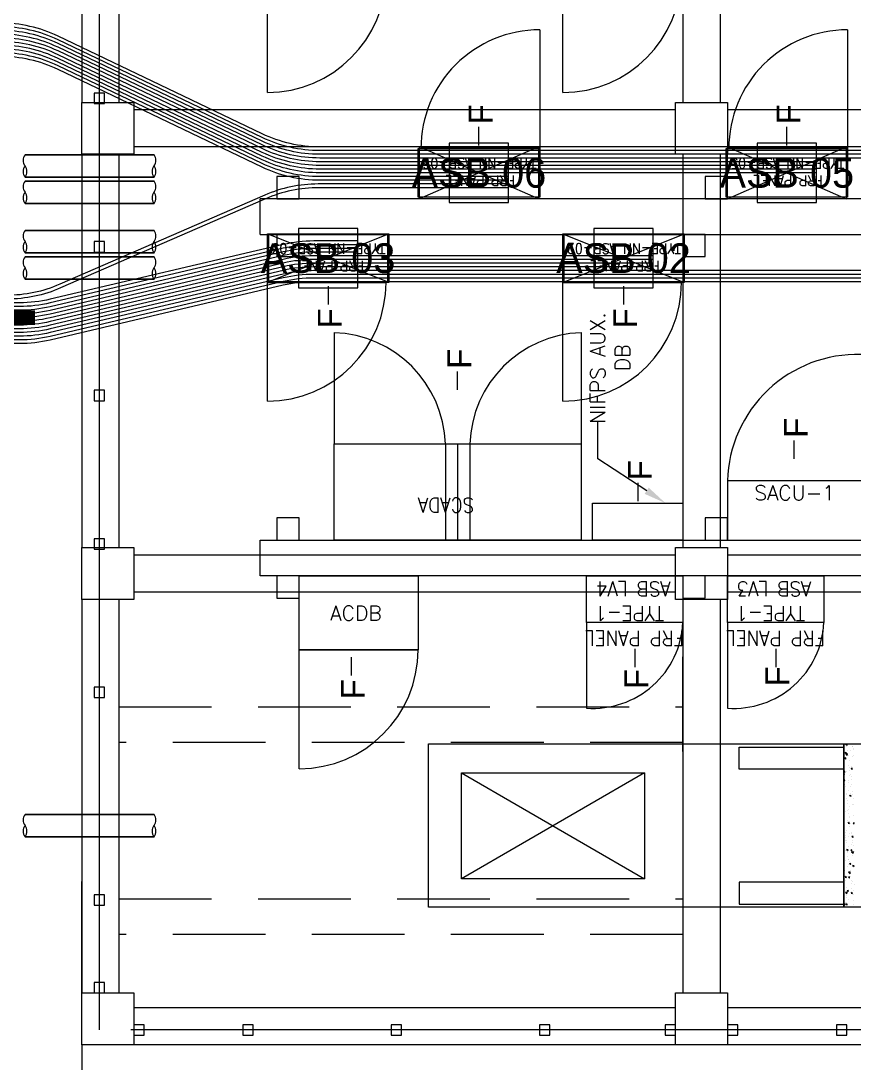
# Model space of a CAD drawing. Header units: metres. Extents: x 529325 to 529713, y 2673454 to 2673797.
# Drawn here: x 529507.53 to 529513.15, y 2673623.13 to 2673630.15 of the extents above; entities that cross this region are included whole.
import ezdxf
from ezdxf.enums import TextEntityAlignment as Align

# ---------------------------------------------------------------- set-up
doc = ezdxf.new("R2010")
doc.units = ezdxf.units.M
for name, pattern in [('DASHED', [0.75, 0.5, -0.25]), ('DASHED2', [0.375, 0.25, -0.125]), ('HIDDEN', [0.375, 0.25, -0.125]), ('PHANTOM', [63.5, 31.75, -6.35, 6.35, -6.35, 6.35, -6.35])]:
    doc.linetypes.add(name, pattern=pattern)
for name, color, linetype in [('1', 5, 'Continuous'), ('Excavation', 7, 'Continuous'), ('IDT', 7, 'Continuous'), ('LT Cable(AG) INV to LT Panel BL-25', 2, 'Continuous')]:
    doc.layers.add(name, color=color, linetype=linetype)
doc.styles.add('Arial', font='arial.ttf')
doc.styles.add('RomanS', font='romans.shx')
doc.styles.get("Standard").update_dxf_attribs({"font": 'Adani Regular.ttf'})
doc.linetypes.add('FOUNDATION LAYOUT$0$FENCELINE1', pattern='A,6.35,-2.54,[133,ltypeshp.shx,S=2.54,R=0,X=-2.54,Y=0],-2.54,25.4', length=36.83)

# ---------------------------------------------------------------- blocks, each defined once
blk = doc.blocks.new('ASB')
at = {"layer": '1', "color": 5}
blk.add_lwpolyline([(-0.2, -0.2), (0.2, -0.2), (0.2, 0.2), (-0.2, 0.2)], close=True, dxfattribs=at)
at = {"layer": '1', "color": 7}
blk.add_attdef('ID', text='', height=0.2, dxfattribs=at).set_placement((0, 0), align=Align.MIDDLE_CENTER)
blk = doc.blocks.new('IDT')
at = {"layer": 'IDT', "color": 8}
for p, q in [((25.902, 18.4101), (29.552, 18.4101)), ((29.552, 18.0601), (29.552, 18.4101)), ((29.552, 18.4101), (29.902, 18.4101)), ((29.902, 18.4101), (29.902, 18.0601)), ((29.902, 18.4101), (33.552, 18.4101)), ((33.552, 18.0601), (33.552, 18.4101)), ((33.552, 18.4101), (33.902, 18.4101)), ((33.902, 18.4101), (33.902, 18.0601)), ((28.7481, 18.3453), (28.7481, 18.2753)), ((28.8181, 18.3453), (28.7481, 18.3453)), ((28.8181, 18.2753), (28.8181, 18.3453)), ((29.4822, 18.3453), (29.4822, 18.2753)), ((29.5522, 18.3453), (29.4822, 18.3453)), ((29.5522, 18.2753), (29.5522, 18.3453)), ((29.902, 18.3453), (29.902, 18.2753)), ((29.972, 18.3453), (29.902, 18.3453)), ((29.972, 18.2753), (29.972, 18.3453)), ((30.7481, 18.3453), (30.7481, 18.2753)), ((30.8181, 18.3453), (30.7481, 18.3453)), ((30.8181, 18.2753), (30.8181, 18.3453)), ((31.7481, 18.3453), (31.7481, 18.2753)), ((31.8181, 18.3453), (31.7481, 18.3453)), ((31.8181, 18.2753), (31.8181, 18.3453)), ((32.7481, 18.3453), (32.7481, 18.2753)), ((32.8181, 18.3453), (32.7481, 18.3453)), ((32.8181, 18.2753), (32.8181, 18.3453)), ((33.482, 18.3453), (33.482, 18.2753)), ((33.552, 18.3453), (33.482, 18.3453)), ((33.552, 18.2753), (33.552, 18.3453)), ((28.7481, 18.2753), (28.8181, 18.2753)), ((29.4822, 18.2753), (29.5522, 18.2753)), ((29.902, 18.2753), (29.972, 18.2753)), ((30.7481, 18.2753), (30.8181, 18.2753)), ((31.7481, 18.2753), (31.8181, 18.2753)), ((32.7481, 18.2753), (32.8181, 18.2753)), ((33.482, 18.2753), (33.552, 18.2753)), ((25.902, 18.1601), (29.552, 18.1601)), ((29.902, 18.1601), (33.552, 18.1601)), ((29.902, 18.0601), (29.552, 18.0601)), ((29.602, 15.4101), (29.602, 18.0601)), ((29.852, 15.4101), (29.852, 18.0601)), ((33.902, 18.0601), (33.552, 18.0601)), ((33.652, 15.4101), (33.652, 18.0601)), ((33.7481, 18.0601), (33.7481, 17.9901)), ((33.8181, 18.0601), (33.7481, 18.0601)), ((33.8181, 17.9901), (33.8181, 18.0601)), ((33.902, 15.4101), (33.902, 18.0601)), ((33.7481, 17.9901), (33.8181, 17.9901)), ((27.267, 17.4829), (28.767, 17.4829)), ((28.767, 17.4829), (28.767, 16.3829)), ((33.7481, 17.4703), (33.7481, 17.4003)), ((33.8181, 17.4703), (33.7481, 17.4703)), ((33.8181, 17.4003), (33.8181, 17.4703)), ((33.7481, 17.4003), (33.8181, 17.4003)), ((30.1117, 16.5771), (30.1117, 17.2916)), ((30.1117, 17.2916), (31.3439, 17.2916)), ((31.3439, 16.5771), (30.1117, 17.2916)), ((30.1117, 16.5771), (31.3439, 17.2916)), ((31.3439, 17.2916), (31.3439, 16.5771)), ((31.3439, 16.5771), (30.1117, 16.5771)), ((29.852, 16.4349), (29.852, 15.7954)), ((28.767, 16.3829), (27.267, 16.3829)), ((33.652, 16.1329), (33.652, 16.1329)), ((33.7481, 16.0703), (33.7481, 16.0003)), ((33.8181, 16.0703), (33.7481, 16.0703)), ((33.8181, 16.0003), (33.8181, 16.0703)), ((33.7481, 16.0003), (33.8181, 16.0003)), ((29.552, 15.0601), (29.552, 15.4101)), ((29.552, 15.4101), (29.902, 15.4101)), ((29.702, 15.3997), (29.702, 15.2497)), ((29.852, 15.3997), (29.702, 15.3997)), ((29.852, 15.2497), (29.852, 15.3997)), ((29.902, 15.4101), (29.902, 15.0601)), ((32.4369, 15.3997), (32.4369, 15.2497)), ((32.5869, 15.3997), (32.4369, 15.3997)), ((32.5869, 15.2497), (32.5869, 15.3997)), ((33.552, 15.0601), (33.552, 15.4101)), ((33.552, 15.4101), (33.902, 15.4101)), ((33.902, 15.4101), (33.902, 15.0601)), ((25.902, 15.3601), (29.552, 15.3601)), ((29.902, 15.3601), (33.552, 15.3601)), ((26.802, 15.2497), (32.6992, 15.2497)), ((29.702, 15.2497), (29.852, 15.2497)), ((32.4369, 15.2497), (32.5869, 15.2497)), ((32.6992, 15.2497), (32.6992, 15.0097)), ((25.902, 15.1101), (29.552, 15.1101)), ((29.902, 15.1101), (33.552, 15.1101)), ((29.902, 15.0601), (29.552, 15.0601)), ((29.602, 12.4101), (29.602, 15.0601)), ((29.852, 12.4101), (29.852, 15.0601)), ((33.902, 15.0601), (33.552, 15.0601)), ((33.652, 12.4101), (33.652, 15.0601)), ((33.7481, 15.0703), (33.7481, 15.0003)), ((33.8181, 15.0703), (33.7481, 15.0703)), ((33.8181, 15.0003), (33.8181, 15.0703)), ((33.902, 12.4101), (33.902, 15.0601)), ((32.6992, 15.0097), (26.802, 15.0097)), ((29.552, 15.0097), (29.552, 14.8597)), ((29.702, 15.0097), (29.552, 15.0097)), ((29.702, 14.8597), (29.702, 15.0097)), ((31.2873, 14.3618), (31.2873, 15.0097)), ((31.3698, 14.3618), (31.3698, 15.0097)), ((31.4523, 14.3618), (31.4523, 15.0097)), ((32.4369, 15.0097), (32.4369, 14.8597)), ((32.5869, 15.0097), (32.4369, 15.0097)), ((32.5869, 14.8597), (32.5869, 15.0097)), ((33.7481, 15.0003), (33.8181, 15.0003)), ((29.552, 14.8597), (29.702, 14.8597)), ((32.4369, 14.8597), (32.5869, 14.8597)), ((33.7481, 14.0703), (33.7481, 14.0003)), ((33.8181, 14.0703), (33.7481, 14.0703)), ((33.8181, 14.0003), (33.8181, 14.0703)), ((33.7481, 14.0003), (33.8181, 14.0003)), ((29.843, 13.2732), (30.661, 13.2732)), ((29.843, 12.9462), (29.843, 13.2732)), ((30.661, 13.2732), (30.661, 12.9462)), ((31.8339, 13.2732), (32.6519, 13.2732)), ((31.8339, 12.9462), (31.8339, 13.2732)), ((32.6519, 13.2732), (32.6519, 12.9462)), ((29.852, 12.9497), (29.852, 13.2697)), ((29.852, 13.2697), (30.652, 13.2697)), ((30.652, 13.2697), (29.852, 12.9497)), ((30.652, 12.9497), (29.852, 13.2697)), ((30.652, 13.2697), (30.652, 12.9497)), ((31.8429, 12.9497), (31.8429, 13.2697)), ((31.8429, 13.2697), (32.6429, 13.2697)), ((31.8429, 12.9497), (32.6429, 13.2697)), ((31.8429, 13.2697), (32.6429, 12.9497)), ((32.6429, 13.2697), (32.6429, 12.9497)), ((29.702, 13.0997), (29.702, 12.9497)), ((29.852, 13.0997), (29.702, 13.0997)), ((29.852, 12.9497), (29.852, 13.0997)), ((32.4369, 13.0997), (32.4369, 12.9497)), ((32.5869, 13.0997), (32.4369, 13.0997)), ((32.5869, 12.9497), (32.5869, 13.0997)), ((33.7481, 13.0685), (33.7481, 12.9985)), ((33.8181, 13.0685), (33.7481, 13.0685)), ((33.8181, 12.9985), (33.8181, 13.0685)), ((33.7481, 12.9985), (33.8181, 12.9985)), ((32.6992, 12.9497), (26.802, 12.9497)), ((29.702, 12.9497), (29.852, 12.9497)), ((30.661, 12.9462), (29.843, 12.9462)), ((30.652, 12.9497), (29.852, 12.9497)), ((32.6519, 12.9462), (31.8339, 12.9462)), ((32.6429, 12.9497), (31.8429, 12.9497)), ((32.4369, 12.9497), (32.5869, 12.9497)), ((32.6993, 12.9497), (32.6993, 12.7097)), ((26.802, 12.7097), (32.6992, 12.7097)), ((28.743, 12.6984), (29.561, 12.6984)), ((28.743, 12.3714), (28.743, 12.6984)), ((28.752, 12.3601), (28.752, 12.7097)), ((28.752, 12.7097), (29.552, 12.7097)), ((29.552, 12.7097), (28.752, 12.3601)), ((29.552, 12.3601), (28.752, 12.7097)), ((29.552, 12.7097), (29.552, 12.3601)), ((29.552, 12.7097), (29.552, 12.5597)), ((29.702, 12.7097), (29.552, 12.7097)), ((29.561, 12.6984), (29.561, 12.3714)), ((29.702, 12.5597), (29.702, 12.7097)), ((30.817, 12.6984), (31.635, 12.6984)), ((30.817, 12.3714), (30.817, 12.6984)), ((30.826, 12.3601), (30.826, 12.7097)), ((30.826, 12.7097), (31.626, 12.7097)), ((30.826, 12.3601), (31.626, 12.7097)), ((30.826, 12.7097), (31.626, 12.3601)), ((31.626, 12.7097), (31.626, 12.3601)), ((31.635, 12.6984), (31.635, 12.3714)), ((32.4369, 12.7097), (32.4369, 12.5597)), ((32.5869, 12.7097), (32.4369, 12.7097)), ((32.5869, 12.5597), (32.5869, 12.7097)), ((29.552, 12.5597), (29.702, 12.5597)), ((32.4369, 12.5597), (32.5869, 12.5597)), ((29.561, 12.3714), (28.743, 12.3714)), ((29.552, 12.0601), (29.552, 12.4101)), ((29.552, 12.4101), (29.902, 12.4101)), ((29.902, 12.4101), (29.902, 12.0601)), ((31.635, 12.3714), (30.817, 12.3714)), ((33.552, 12.0601), (33.552, 12.4101)), ((33.552, 12.4101), (33.902, 12.4101)), ((33.902, 12.4101), (33.902, 12.0601)), ((25.902, 12.3601), (29.552, 12.3601)), ((29.552, 12.3601), (28.752, 12.3601)), ((29.902, 12.3601), (33.552, 12.3601)), ((31.626, 12.3601), (30.826, 12.3601)), ((25.902, 12.1101), (29.552, 12.1101)), ((29.902, 12.1101), (33.552, 12.1101)), ((29.902, 12.0601), (29.552, 12.0601)), ((29.602, 9.4101), (29.602, 12.0601)), ((29.852, 9.4101), (29.852, 12.0601)), ((33.902, 12.0601), (33.552, 12.0601)), ((33.652, 9.4101), (33.652, 12.0601)), ((33.7481, 12.0685), (33.7481, 11.9985)), ((33.8181, 12.0685), (33.7481, 12.0685)), ((33.8181, 11.9985), (33.8181, 12.0685)), ((33.902, 9.4101), (33.902, 12.0601)), ((33.7481, 11.9985), (33.8181, 11.9985))]:
    blk.add_line(p, q, dxfattribs=at)
at = {"layer": 'IDT', "color": 8, "linetype": 'DASHED2', "ltscale": 5}
for p, q in [((32.802, 18.4101), (33.902, 18.4101)), ((33.902, 18.4101), (33.902, 17.3101))]:
    blk.add_line(p, q, dxfattribs=at)
at = {"layer": 'IDT', "color": 8, "linetype": 'PHANTOM', "ltscale": 0.25}
for p, q in [((25.6331, 18.3103), (33.7831, 18.3103)), ((33.7831, 18.3103), (33.7831, 9.1603))]:
    blk.add_line(p, q, dxfattribs=at)
at = {"layer": 'IDT', "color": 8, "linetype": 'HIDDEN', "ltscale": 2.5}
for p, q in [((29.852, 17.6665), (33.652, 17.6665)), ((33.652, 17.4265), (29.852, 17.4265)), ((29.852, 16.3729), (33.652, 16.3729)), ((33.652, 16.1329), (29.852, 16.1329))]:
    blk.add_line(p, q, dxfattribs=at)
at = {"layer": 'IDT', "color": 8, "linetype": 'Continuous'}
for p, q in [((28.7028, 17.435), (28.7028, 17.435)), ((28.7046, 17.467), (28.7046, 17.467)), ((28.7388, 17.4334), (28.7388, 17.4334)), ((28.7423, 17.4815), (28.7423, 17.4815)), ((28.7461, 17.469), (28.7454, 17.4614)), ((28.7454, 17.4616), (28.7533, 17.463)), ((28.7461, 17.469), (28.7534, 17.4629)), ((28.7465, 17.4497), (28.7465, 17.4497)), ((28.755, 17.4827), (28.755, 17.4827)), ((28.759, 17.4541), (28.759, 17.4541)), ((28.7641, 17.4682), (28.7599, 17.4619)), ((28.7599, 17.4619), (28.767, 17.4595)), ((28.7642, 17.4682), (28.767, 17.4608)), ((28.7017, 17.3992), (28.7017, 17.3992)), ((28.7046, 17.3708), (28.7046, 17.3708)), ((28.713, 17.3924), (28.7088, 17.3861)), ((28.7088, 17.3861), (28.7164, 17.3835)), ((28.7131, 17.3924), (28.7165, 17.3835)), ((28.7133, 17.3548), (28.7133, 17.3548)), ((28.7381, 17.3779), (28.7374, 17.3703)), ((28.7374, 17.3705), (28.7454, 17.3719)), ((28.7381, 17.3779), (28.7454, 17.3718)), ((28.7454, 17.3815), (28.7575, 17.3829)), ((28.7472, 17.3928), (28.7455, 17.3815)), ((28.7469, 17.3692), (28.7469, 17.3692)), ((28.7472, 17.3928), (28.7575, 17.3829)), ((28.7492, 17.3471), (28.7492, 17.3471)), ((28.7521, 17.4149), (28.7521, 17.4149)), ((28.7528, 17.4016), (28.7528, 17.4016)), ((28.7663, 17.3739), (28.7663, 17.3739)), ((28.6989, 17.3314), (28.6989, 17.3314)), ((28.7087, 17.3112), (28.7087, 17.3112)), ((28.7141, 17.3048), (28.7141, 17.3048)), ((28.7175, 17.323), (28.7175, 17.323)), ((28.7294, 17.2794), (28.7374, 17.2808)), ((28.7301, 17.2868), (28.7295, 17.2792)), ((28.7301, 17.2868), (28.7374, 17.2807)), ((28.7464, 17.2793), (28.7464, 17.2793)), ((28.754, 17.2857), (28.7497, 17.2794)), ((28.7497, 17.2794), (28.7574, 17.2768)), ((28.754, 17.2857), (28.7574, 17.2768)), ((28.7564, 17.3032), (28.7564, 17.3032)), ((28.7634, 17.3214), (28.7634, 17.3214)), ((28.7634, 17.3061), (28.7634, 17.3061)), ((28.7028, 17.2099), (28.6986, 17.2036)), ((28.7029, 17.2099), (28.7063, 17.201)), ((28.7214, 17.2371), (28.7214, 17.2371)), ((28.7231, 17.2396), (28.7231, 17.2396)), ((28.7238, 17.2749), (28.7238, 17.2749)), ((28.7244, 17.246), (28.7365, 17.2474)), ((28.7262, 17.2573), (28.7245, 17.246)), ((28.7262, 17.2572), (28.7365, 17.2473)), ((28.7435, 17.2115), (28.7435, 17.2115)), ((28.7606, 17.2383), (28.7606, 17.2383)), ((28.7653, 17.238), (28.7653, 17.238)), ((28.6986, 17.2036), (28.7063, 17.201)), ((28.7222, 17.1957), (28.7215, 17.1881)), ((28.7215, 17.1883), (28.7294, 17.1898)), ((28.7222, 17.1957), (28.7295, 17.1896)), ((28.7312, 17.1754), (28.7312, 17.1754)), ((28.7341, 17.1631), (28.7341, 17.1631)), ((28.7344, 17.1947), (28.7344, 17.1947)), ((28.7386, 17.1629), (28.7386, 17.1629)), ((28.7407, 17.1438), (28.7407, 17.1438)), ((28.7577, 17.1705), (28.7577, 17.1705)), ((28.6984, 17.111), (28.6984, 17.111)), ((28.7052, 17.1217), (28.7034, 17.1104)), ((28.7034, 17.1104), (28.7155, 17.1118)), ((28.7051, 17.1217), (28.7155, 17.1118)), ((28.7054, 17.068), (28.7054, 17.068)), ((28.7062, 17.1326), (28.7062, 17.1326)), ((28.7142, 17.1046), (28.7135, 17.097)), ((28.7135, 17.0972), (28.7215, 17.0987)), ((28.7142, 17.1046), (28.7215, 17.0985)), ((28.7378, 17.076), (28.7378, 17.076)), ((28.7438, 17.1032), (28.7395, 17.0969)), ((28.7395, 17.0969), (28.7472, 17.0943)), ((28.7407, 17.1095), (28.7407, 17.1095)), ((28.7439, 17.1032), (28.7473, 17.0943)), ((28.7449, 17.1148), (28.7449, 17.1148)), ((28.7468, 17.089), (28.7468, 17.089)), ((28.7548, 17.1027), (28.7548, 17.1027)), ((28.7062, 17.0135), (28.7055, 17.006)), ((28.7055, 17.0061), (28.7135, 17.0076)), ((28.7062, 17.0135), (28.7135, 17.0074)), ((28.7074, 17.0458), (28.7074, 17.0458)), ((28.7096, 17.0362), (28.7096, 17.0362)), ((28.7189, 17.0586), (28.7189, 17.0586)), ((28.7349, 17.0082), (28.7349, 17.0082)), ((28.7497, 17.0443), (28.7497, 17.0443)), ((28.752, 17.0349), (28.752, 17.0349)), ((28.7555, 17.0346), (28.7555, 17.0346)), ((28.7595, 17.0149), (28.7595, 17.0149)), ((28.7597, 17.0028), (28.7597, 17.0028)), ((28.7155, 16.9817), (28.7155, 16.9817)), ((28.7159, 16.9881), (28.7159, 16.9881)), ((28.7316, 16.9845), (28.7316, 16.9845)), ((28.7321, 16.9404), (28.7321, 16.9404)), ((28.7491, 16.9671), (28.7491, 16.9671)), ((28.7578, 16.9801), (28.7578, 16.9801)), ((28.766, 16.9547), (28.766, 16.9547)), ((28.6976, 16.915), (28.7055, 16.9165)), ((28.6982, 16.9225), (28.7055, 16.9163)), ((28.6999, 16.8619), (28.6999, 16.8619)), ((28.725, 16.9157), (28.725, 16.9157)), ((28.7265, 16.9079), (28.7265, 16.9079)), ((28.7292, 16.8726), (28.7292, 16.8726)), ((28.7336, 16.9207), (28.7294, 16.9144)), ((28.7294, 16.9144), (28.737, 16.9118)), ((28.7306, 16.8761), (28.7306, 16.8761)), ((28.7337, 16.9207), (28.7371, 16.9118)), ((28.7443, 16.9104), (28.7443, 16.9104)), ((28.7463, 16.8993), (28.7463, 16.8993)), ((28.6998, 16.7879), (28.6998, 16.7879)), ((28.7126, 16.7879), (28.7126, 16.7879)), ((28.7263, 16.8048), (28.7263, 16.8048)), ((28.734, 16.8505), (28.734, 16.8505)), ((28.737, 16.828), (28.737, 16.828)), ((28.7421, 16.7863), (28.7421, 16.7863)), ((28.7434, 16.8316), (28.7434, 16.8316)), ((28.7571, 16.8364), (28.7571, 16.8364)), ((28.7016, 16.7494), (28.7016, 16.7494)), ((28.7094, 16.7219), (28.7094, 16.7219)), ((28.7235, 16.7382), (28.7192, 16.7318)), ((28.7192, 16.7318), (28.7269, 16.7293)), ((28.7235, 16.7381), (28.7269, 16.7292)), ((28.7235, 16.737), (28.7235, 16.737)), ((28.7405, 16.7638), (28.7405, 16.7638)), ((28.7475, 16.7478), (28.7475, 16.7478)), ((28.7516, 16.7204), (28.7516, 16.7204)), ((28.7517, 16.716), (28.7517, 16.716)), ((28.708, 16.7013), (28.708, 16.7013)), ((28.7183, 16.6567), (28.7183, 16.6567)), ((28.7206, 16.6692), (28.7206, 16.6692)), ((28.7253, 16.7138), (28.7253, 16.7138)), ((28.7377, 16.696), (28.7377, 16.696)), ((28.758, 16.6679), (28.758, 16.6679)), ((28.7606, 16.6552), (28.7606, 16.6552)), ((28.7177, 16.6014), (28.7177, 16.6014)), ((28.7185, 16.6211), (28.7185, 16.6211)), ((28.7227, 16.5893), (28.7227, 16.5893)), ((28.7264, 16.5926), (28.7264, 16.5926)), ((28.7348, 16.6282), (28.7348, 16.6282)), ((28.738, 16.6397), (28.738, 16.6397)), ((28.7644, 16.6315), (28.7602, 16.6251)), ((28.7602, 16.6251), (28.767, 16.6228)), ((28.7619, 16.5757), (28.7612, 16.5681)), ((28.7619, 16.5757), (28.767, 16.5714)), ((28.764, 16.5851), (28.767, 16.5855)), ((28.7658, 16.5964), (28.7641, 16.5851)), ((28.7645, 16.6314), (28.767, 16.6248)), ((28.7658, 16.5964), (28.767, 16.5952)), ((28.7133, 16.5556), (28.709, 16.5493)), ((28.709, 16.5493), (28.7167, 16.5468)), ((28.7133, 16.5556), (28.7168, 16.5467)), ((28.7149, 16.5336), (28.7149, 16.5336)), ((28.729, 16.5412), (28.729, 16.5412)), ((28.7319, 16.5604), (28.7319, 16.5604)), ((28.7359, 16.5266), (28.7359, 16.5266)), ((28.7508, 16.5657), (28.7508, 16.5657)), ((28.7612, 16.5683), (28.767, 16.5693)), ((28.7026, 16.4629), (28.7026, 16.4629)), ((28.712, 16.4658), (28.712, 16.4658)), ((28.7291, 16.4926), (28.7291, 16.4926)), ((28.7396, 16.461), (28.7396, 16.461)), ((28.743, 16.4496), (28.7551, 16.451)), ((28.7448, 16.4609), (28.7431, 16.4496)), ((28.7448, 16.4608), (28.7551, 16.4509)), ((28.7449, 16.4614), (28.7449, 16.4614)), ((28.7543, 16.4489), (28.75, 16.4426)), ((28.75, 16.4426), (28.7577, 16.44)), ((28.7532, 16.4772), (28.7612, 16.4786)), ((28.7539, 16.4846), (28.7533, 16.477)), ((28.7539, 16.4846), (28.7612, 16.4785)), ((28.7543, 16.4489), (28.7577, 16.44)), ((28.7635, 16.4916), (28.7635, 16.4916)), ((28.7, 16.4145), (28.7, 16.4145)), ((28.7004, 16.4228), (28.7004, 16.4228)), ((28.7091, 16.398), (28.7091, 16.398)), ((28.7107, 16.3988), (28.7107, 16.3988)), ((28.7262, 16.4248), (28.7262, 16.4248)), ((28.7438, 16.4292), (28.7438, 16.4292)), ((28.746, 16.3935), (28.7453, 16.3859)), ((28.7453, 16.3861), (28.7532, 16.3876)), ((28.746, 16.3935), (28.7533, 16.3874)), ((28.7501, 16.3811), (28.7501, 16.3811)), ((28.753, 16.3973), (28.753, 16.3973))]:
    blk.add_line(p, q, dxfattribs=at)
at = {"layer": 'IDT', "color": 7}
for p, q in [((29.4722, 17.4629), (28.767, 17.4629)), ((28.767, 17.4629), (28.767, 17.3133)), ((29.4722, 17.3133), (29.4722, 17.4629)), ((28.767, 17.3133), (29.4722, 17.3133)), ((28.767, 16.4038), (28.767, 16.5533)), ((28.767, 16.5533), (29.4722, 16.5533)), ((29.4722, 16.5533), (29.4722, 16.4038)), ((29.4722, 16.4038), (28.767, 16.4038)), ((32.0863, 15.8484), (32.0863, 15.9209)), ((29.227, 15.7932), (29.227, 15.8658)), ((30.177, 15.7932), (30.177, 15.8657)), ((32.0863, 15.7973), (32.0863, 15.8484)), ((29.227, 15.7421), (29.227, 15.7932)), ((30.177, 15.7421), (30.177, 15.7932)), ((31.6365, 15.7486), (32.4369, 15.7497)), ((31.6365, 15.2497), (31.6365, 15.7486)), ((32.4369, 15.7497), (32.4369, 15.2497)), ((28.902, 15.5637), (29.552, 15.5637)), ((28.902, 15.2497), (28.902, 15.5637)), ((29.552, 15.5637), (29.552, 15.2497)), ((29.852, 15.5637), (30.502, 15.5637)), ((29.852, 15.2497), (29.852, 15.5637)), ((30.502, 15.5637), (30.502, 15.2497)), ((29.552, 15.2497), (28.902, 15.2497)), ((30.502, 15.2497), (29.852, 15.2497)), ((32.4369, 15.2497), (31.6365, 15.2497)), ((29.552, 15.0097), (28.652, 15.0097)), ((29.552, 14.6097), (29.552, 15.0097)), ((29.852, 15.0097), (30.462, 15.0097)), ((29.852, 14.7597), (29.852, 15.0097)), ((30.462, 15.0097), (30.462, 14.7597)), ((30.5375, 15.0097), (32.202, 15.0097)), ((30.5375, 14.3618), (30.5375, 15.0097)), ((32.202, 15.0097), (32.202, 14.3618)), ((30.462, 14.7597), (29.852, 14.7597)), ((30.1529, 14.748), (30.1529, 14.6969)), ((30.1529, 14.6969), (30.1529, 14.6243)), ((28.652, 14.6097), (29.552, 14.6097)), ((29.102, 14.4621), (29.102, 14.4109)), ((29.102, 14.4109), (29.102, 14.3384)), ((32.202, 14.3618), (30.5375, 14.3618)), ((31.3698, 13.9969), (31.3698, 13.9457)), ((31.3698, 13.9457), (31.3698, 13.8732)), ((30.252, 13.3493), (30.252, 13.4218)), ((32.2429, 13.3493), (32.2429, 13.4218)), ((30.252, 13.2982), (30.252, 13.3493)), ((32.2429, 13.2982), (32.2429, 13.3493)), ((29.843, 13.2732), (30.661, 13.2732)), ((29.843, 12.9462), (29.843, 13.2732)), ((30.661, 13.2732), (30.661, 12.9462)), ((31.8339, 13.2732), (32.6519, 13.2732)), ((31.8339, 12.9462), (31.8339, 13.2732)), ((32.6519, 13.2732), (32.6519, 12.9462)), ((30.661, 12.9462), (29.843, 12.9462)), ((32.6519, 12.9462), (31.8339, 12.9462)), ((28.743, 12.6984), (29.561, 12.6984)), ((28.743, 12.3714), (28.743, 12.6984)), ((29.561, 12.6984), (29.561, 12.3714)), ((30.817, 12.6984), (31.635, 12.6984)), ((30.817, 12.3714), (30.817, 12.6984)), ((31.635, 12.6984), (31.635, 12.3714)), ((29.561, 12.3714), (28.743, 12.3714)), ((31.635, 12.3714), (30.817, 12.3714)), ((29.152, 12.3497), (29.152, 12.2985)), ((29.152, 12.2985), (29.152, 12.226)), ((31.226, 12.3497), (31.226, 12.2985)), ((31.226, 12.2985), (31.226, 12.226))]:
    blk.add_line(p, q, dxfattribs=at)
at = {"layer": 'IDT', "color": 124}
for p, q in [((34.2845, 17.0079), (33.4155, 17.0079)), ((33.4155, 17.0079), (34.2845, 17.0079)), ((33.4155, 16.8579), (34.2845, 16.8579)), ((34.2845, 16.8579), (33.4155, 16.8579)), ((34.2845, 13.2505), (33.4155, 13.2505)), ((33.4155, 13.2505), (34.2845, 13.2505)), ((33.4155, 13.1005), (34.2845, 13.1005)), ((34.2845, 13.1005), (33.4155, 13.1005)), ((34.2845, 13.0734), (33.4155, 13.0734)), ((33.4155, 13.0734), (34.2845, 13.0734)), ((33.4155, 12.9234), (34.2845, 12.9234)), ((34.2845, 12.9234), (33.4155, 12.9234)), ((34.2845, 12.7409), (33.4155, 12.7409)), ((33.4155, 12.7409), (34.2845, 12.7409)), ((33.4155, 12.5909), (34.2845, 12.5909)), ((34.2845, 12.5909), (33.4155, 12.5909)), ((34.2845, 12.5638), (33.4155, 12.5638)), ((33.4155, 12.5638), (34.2845, 12.5638)), ((33.4155, 12.4138), (34.2845, 12.4138)), ((34.2845, 12.4138), (33.4155, 12.4138))]:
    blk.add_line(p, q, dxfattribs=at)
at = {"layer": 'IDT', "color": 8, "linetype": 'DASHED', "ltscale": 5}
for p, q in [((32.4365, 16.5497), (32.4365, 15.7497)), ((29.552, 15.5637), (29.552, 16.1417)), ((30.502, 15.5637), (30.502, 16.1417)), ((32.3927, 15.7497), (31.6365, 15.7497)), ((32.4365, 15.7497), (32.3927, 15.7497)), ((28.652, 14.6097), (29.552, 14.6097)), ((30.5375, 13.6118), (30.5375, 14.3618)), ((32.202, 13.6118), (32.202, 14.3618)), ((30.661, 14.0732), (30.661, 13.2732)), ((32.6519, 14.0732), (32.6519, 13.2732)), ((30.5375, 13.6118), (30.5375, 13.6118)), ((32.202, 13.6118), (32.202, 13.6118)), ((30.6172, 13.2732), (29.861, 13.2732)), ((30.661, 13.2732), (30.6172, 13.2732)), ((32.6081, 13.2732), (31.8519, 13.2732)), ((32.6519, 13.2732), (32.6081, 13.2732)), ((28.743, 11.5714), (28.743, 12.3714)), ((28.743, 12.3714), (28.7869, 12.3714)), ((28.7869, 12.3714), (29.543, 12.3714)), ((30.817, 11.5714), (30.817, 12.3714)), ((30.817, 12.3714), (30.8609, 12.3714)), ((30.8609, 12.3714), (31.617, 12.3714)), ((30.661, 11.9932), (30.661, 11.1932)), ((32.6519, 11.9932), (32.6519, 11.1932))]:
    blk.add_line(p, q, dxfattribs=at)
at = {"layer": 'IDT', "color": 8, "linetype": 'ByBlock', "lineweight": -2, "ltscale": 0.1}
for p, q in [((30.096, 14.6774), (30.426, 14.4611)), ((30.426, 14.4611), (30.426, 14.2072))]:
    blk.add_line(p, q, dxfattribs=at)
at = {"layer": 'IDT', "color": 7, "linetype": 'FOUNDATION LAYOUT$0$FENCELINE1', "ltscale": 0.01}
blk.add_lwpolyline([(33.902, 18.4101), (33.9018, 22.4854), (21.4107, 22.4854)], dxfattribs=at)
at = {"layer": 'IDT', "color": 8}
blk.add_lwpolyline([(31.567, 17.4829), (31.567, 16.3829), (28.767, 16.3829), (28.767, 17.4829)], close=True, dxfattribs=at)
at = {"layer": 'IDT', "color": 124}
for centre, start, end in [((33.4653, 16.9704), 143.02764, 216.97236), ((33.3657, 16.9704), 323.02764, 36.97236), ((34.3344, 16.9704), 143.02764, 216.97236), ((34.2347, 16.9704), 323.02764, 36.97236), ((33.4653, 16.8954), 143.02764, 216.97236), ((34.2347, 16.8954), 323.02764, 36.97236), ((33.4653, 13.213), 143.02764, 216.97236), ((33.3657, 13.213), 323.02764, 36.97236), ((34.3344, 13.213), 143.02764, 216.97236), ((34.2347, 13.213), 323.02764, 36.97236), ((33.4653, 13.138), 143.02764, 216.97236), ((34.2347, 13.138), 323.02764, 36.97236), ((33.4653, 13.0359), 143.02764, 216.97236), ((33.3657, 13.0359), 323.02764, 36.97236), ((34.3344, 13.0359), 143.02764, 216.97236), ((34.2347, 13.0359), 323.02764, 36.97236), ((33.4653, 12.9609), 143.02764, 216.97236), ((34.2347, 12.9609), 323.02764, 36.97236), ((33.4653, 12.7034), 143.02764, 216.97236), ((33.3657, 12.7034), 323.02764, 36.97236), ((34.3344, 12.7034), 143.02764, 216.97236), ((34.2347, 12.7034), 323.02764, 36.97236), ((33.4653, 12.6284), 143.02764, 216.97236), ((34.2347, 12.6284), 323.02764, 36.97236), ((33.4653, 12.5263), 143.02764, 216.97236), ((33.3657, 12.5263), 323.02764, 36.97236), ((34.3344, 12.5263), 143.02764, 216.97236), ((34.2347, 12.5263), 323.02764, 36.97236), ((33.4653, 12.4513), 143.02764, 216.97236), ((34.2347, 12.4513), 323.02764, 36.97236)]:
    blk.add_arc(centre, 0.0624, start, end, dxfattribs=at)
at = {"layer": 'IDT', "color": 8, "linetype": 'DASHED', "ltscale": 5}
for centre, radius, start, end in [((32.4365, 15.7497), 0.8, 90, 180), ((29.5075, 15.5373), 0.606, 85.7856, 177.50336), ((30.4575, 15.5373), 0.606, 85.7856, 177.50336), ((28.6771, 14.6339), 0.8753, 268.36148, 358.41918), ((30.512, 14.3876), 0.7761, 271.87815, 358.10123), ((29.6994, 14.7411), 1.4413, 344.74337, 344.78968), ((32.2275, 14.3876), 0.7761, 181.89877, 268.12185), ((30.661, 13.2732), 0.8, 90, 180), ((32.6519, 13.2732), 0.8, 90, 180), ((28.743, 12.3714), 0.8, 270, 0), ((30.817, 12.3714), 0.8, 270, 0), ((30.661, 11.1932), 0.8, 90, 180), ((32.6519, 11.1932), 0.8, 90, 180)]:
    blk.add_arc(centre, radius, start, end, dxfattribs=at)
at = {"layer": 'IDT', "color": 8, "ltscale": 0.1}
blk.add_solid([(30.0823, 14.6565), (29.9705, 14.7597), (30.1097, 14.6983)], dxfattribs=at)
at = {"layer": 'IDT', "color": 7, "style": 'Arial'}
for p in [(31.9951, 16.0827), (29.1358, 15.9961), (30.0858, 16.0139), (30.0617, 14.6072), (29.0108, 14.3212), (31.2786, 13.856), (30.1608, 13.5836), (32.1517, 13.5836), (29.0608, 12.2089), (31.1348, 12.2089)]:
    blk.add_text('F', height=0.16, rotation=270, dxfattribs=at).set_placement(p)
at = {"layer": 'IDT', "color": 7, "style": 'RomanS', "width": 0.9}
for s, height, p in [('FRP PANEL', 0.1, (28.8934, 15.6209)), ('FRP PANEL', 0.1, (29.8434, 15.6209)), ('TYPE-1', 0.1, (29.0282, 15.4542)), ('TYPE-1', 0.1, (29.9782, 15.4542)), ('ASB LV3', 0.1, (28.9864, 15.2876)), ('ASB LV4', 0.1, (29.9342, 15.2876)), ('SCADA', 0.1, (31.2586, 14.724)), ('FRP PANEL', 0.07, (30.0088, 13.1269)), ('FRP PANEL', 0.07, (31.9997, 13.1269)), ('TYPE-NN ASB-02', 0.07, (29.8647, 13.0102)), ('TYPE-NN ASB-03', 0.07, (31.8556, 13.0102)), ('FRP PANEL', 0.07, (28.9088, 12.5521)), ('FRP PANEL', 0.07, (30.9828, 12.5521)), ('TYPE-NN ASB-05', 0.07, (28.7647, 12.4354)), ('TYPE-NN ASB-06', 0.07, (30.8387, 12.4354))]:
    blk.add_text(s, height=height, dxfattribs=at).set_placement(p)
at = {"layer": 'IDT', "color": 7, "ltscale": 0.1, "style": 'RomanS'}
for s, p in [('ACDB', (32.2286, 15.5521)), ('SACU-1', (29.3715, 14.7409))]:
    blk.add_text(s, height=0.1, rotation=180, dxfattribs=at).set_placement(p)
at = {"layer": 'IDT', "color": 8, "style": 'RomanS'}
for s, p in [('NIFPS AUX.', (30.376, 14.2243)), (' DB', (30.2093, 13.9386))]:
    blk.add_text(s, height=0.1, rotation=270, dxfattribs=at).set_placement(p)

msp = doc.modelspace()

# ---------------------------------------------------------------- linework, layer by layer
at = {"layer": 'Excavation', "color": 3, "const_width": 0.1}
msp.add_lwpolyline([(529507.6307, 2673628.1523), (529502.8513, 2673628.1523), (529502.8513, 2673610.3466)], dxfattribs=at)
at = {"layer": 'LT Cable(AG) INV to LT Panel BL-25'}
for points in [[(529514.8363, 2673629.2779), (529509.5492, 2673629.2779, -0.112041), (529509.1607, 2673629.3661), (529507.7853, 2673630.0242, 0.112041), (529507.3968, 2673630.1124), (529500.8638, 2673630.1124, 0.414214), (529499.9638, 2673629.2124), (529499.9638, 2673610.3785, -0.001059), (529499.9638, 2673610.3746), (529499.9611, 2673609.7418, 0.001059), (529499.9611, 2673609.738), (529499.9611, 2673579.8747, -0.414214), (529499.0611, 2673578.9747), (529392.1176, 2673578.9747, -0.414214), (529391.2176, 2673579.8747), (529391.2176, 2673580.1898)], [(529514.8363, 2673629.3029), (529509.5492, 2673629.3029, -0.112041), (529509.1607, 2673629.3911), (529507.7853, 2673630.0492, 0.112041), (529507.3968, 2673630.1374), (529500.8388, 2673630.1374, 0.414214), (529499.9388, 2673629.2374), (529499.9388, 2673610.3785, -0.001059), (529499.9388, 2673610.3747), (529499.9361, 2673609.7418, 0.001059), (529499.9361, 2673609.738), (529499.9361, 2673579.8997, -0.414214), (529499.0361, 2673578.9997), (529456.9016, 2673578.9997, -0.414214), (529456.0016, 2673579.8997), (529456.0016, 2673580.1898)], [(529514.8363, 2673629.2279), (529509.5492, 2673629.2279, -0.112041), (529509.1607, 2673629.3161), (529507.7853, 2673629.9742, 0.112041), (529507.3968, 2673630.0624), (529500.9138, 2673630.0624, 0.414214), (529500.0138, 2673629.1624), (529500.0138, 2673610.3783, -0.001059), (529500.0138, 2673610.3745), (529500.0111, 2673609.7417, 0.001059), (529500.0111, 2673609.7379), (529500.0111, 2673557.3247, -0.414214), (529499.1111, 2673556.4247), (529392.1176, 2673556.4247, -0.414214), (529391.2176, 2673557.3247), (529391.2176, 2673557.6898)], [(529514.8363, 2673629.2529), (529509.5492, 2673629.2529, -0.112041), (529509.1607, 2673629.3411), (529507.7853, 2673629.9992, 0.112041), (529507.3968, 2673630.0874), (529500.8888, 2673630.0874, 0.414214), (529499.9888, 2673629.1874), (529499.9888, 2673610.3784, -0.001059), (529499.9888, 2673610.3746), (529499.9861, 2673609.7417, 0.001059), (529499.9861, 2673609.7379), (529499.9861, 2673557.3497, -0.414214), (529499.0861, 2673556.4497), (529489.2936, 2673556.4497, -0.414214), (529488.3936, 2673557.3497), (529488.3936, 2673557.6898)], [(529512.8953, 2673629.2029), (529509.5492, 2673629.2029, -0.112041), (529509.1607, 2673629.2911), (529507.7853, 2673629.9492, 0.112041), (529507.3968, 2673630.0374), (529500.9388, 2673630.0374, 0.414214), (529500.0388, 2673629.1374), (529500.0388, 2673610.3783, -0.001059), (529500.0388, 2673610.3745), (529500.0361, 2673609.7416, 0.001059), (529500.0361, 2673609.7378), (529500.0361, 2673527.2997, -0.414214), (529499.1361, 2673526.3997), (529489.2936, 2673526.3997, -0.414214), (529488.3936, 2673527.2997), (529488.3936, 2673527.6898)], [(529512.8953, 2673629.1779), (529509.5492, 2673629.1779, -0.112041), (529509.1607, 2673629.2661), (529507.7853, 2673629.9242, 0.112041), (529507.3968, 2673630.0124), (529500.9638, 2673630.0124, 0.414214), (529500.0638, 2673629.1124), (529500.0638, 2673610.3782, -0.001059), (529500.0638, 2673610.3744), (529500.0611, 2673609.7416, 0.001059), (529500.0611, 2673609.7378), (529500.0611, 2673527.2747, -0.414214), (529499.1611, 2673526.3747), (529392.1176, 2673526.3747, -0.414214), (529391.2176, 2673527.2747), (529391.2176, 2673527.6898)], [(529512.8953, 2673629.1279), (529509.5492, 2673629.1279, -0.112041), (529509.1607, 2673629.2161), (529507.7853, 2673629.8742, 0.112041), (529507.3968, 2673629.9624), (529501.0138, 2673629.9624, 0.414214), (529500.1138, 2673629.0624), (529500.1138, 2673610.3781, -0.001059), (529500.1138, 2673610.3743), (529500.1111, 2673609.7415, 0.001059), (529500.1111, 2673609.7377), (529500.1111, 2673497.2247, -0.414214), (529499.2111, 2673496.3247), (529392.1176, 2673496.3247, -0.414214), (529391.2176, 2673497.2247), (529391.2176, 2673497.6898)], [(529512.8953, 2673629.1529), (529509.5492, 2673629.1529, -0.112041), (529509.1607, 2673629.2411), (529507.7853, 2673629.8992, 0.112041), (529507.3968, 2673629.9874), (529500.9888, 2673629.9874, 0.414214), (529500.0888, 2673629.0874), (529500.0888, 2673610.3782, -0.001059), (529500.0888, 2673610.3744), (529500.0861, 2673609.7415, 0.001059), (529500.0861, 2673609.7377), (529500.0861, 2673497.2497, -0.414214), (529499.1861, 2673496.3497), (529489.2936, 2673496.3497, -0.414214), (529488.3936, 2673497.2497), (529488.3936, 2673497.6898)], [(529510.8213, 2673629.0779), (529509.5492, 2673629.0779, -0.112041), (529509.1607, 2673629.1661), (529507.7853, 2673629.8242, 0.112041), (529507.3968, 2673629.9124), (529501.0638, 2673629.9124, 0.414214), (529500.1638, 2673629.0124), (529500.1638, 2673610.378, -0.001059), (529500.1638, 2673610.3742), (529500.1611, 2673609.7414, 0.001059), (529500.1611, 2673609.7375), (529500.1611, 2673474.6747, -0.414214), (529499.2611, 2673473.7747), (529392.1176, 2673473.7747, -0.414214), (529391.2176, 2673474.6747), (529391.2176, 2673475.1898)], [(529510.8213, 2673629.1029), (529509.5492, 2673629.1029, -0.112041), (529509.1607, 2673629.1911), (529507.7853, 2673629.8492, 0.112041), (529507.3968, 2673629.9374), (529501.0388, 2673629.9374, 0.414214), (529500.1388, 2673629.0374), (529500.1388, 2673610.3781, -0.001059), (529500.1388, 2673610.3743), (529500.1361, 2673609.7414, 0.001059), (529500.1361, 2673609.7376), (529500.1361, 2673474.6997, -0.414214), (529499.2361, 2673473.7997), (529489.2936, 2673473.7997, -0.414214), (529488.3936, 2673474.6997), (529488.3936, 2673475.1898)], [(529510.8213, 2673629.0529), (529509.5375, 2673629.0529, 0.102981), (529509.1783, 2673628.9781), (529507.7973, 2673628.3771, -0.102981), (529507.4382, 2673628.3023), (529503.6013, 2673628.3023, 0.414214), (529502.7013, 2673627.4023), (529502.7013, 2673610.4055, 0.039251), (529502.7123, 2673610.2649), (529502.8002, 2673609.7095, -0.039251), (529502.8113, 2673609.5688), (529502.8113, 2673467.1872, 0.414214), (529503.7113, 2673466.2872), (529646.077, 2673466.2872, 0.414214), (529646.977, 2673467.1872), (529646.977, 2673467.6898)], [(529510.8213, 2673629.0279), (529509.5427, 2673629.0279, 0.102981), (529509.1835, 2673628.9531), (529507.8025, 2673628.3521, -0.102981), (529507.4434, 2673628.2773), (529503.6263, 2673628.2773, 0.414214), (529502.7263, 2673627.3773), (529502.7263, 2673610.4075, 0.039251), (529502.7373, 2673610.2669), (529502.8252, 2673609.7114, -0.039251), (529502.8363, 2673609.5708), (529502.8363, 2673467.2122, 0.414214), (529503.7363, 2673466.3122), (529548.901, 2673466.3122, 0.414214), (529549.801, 2673467.2122), (529549.801, 2673467.6898)]]:
    msp.add_lwpolyline(points, format="xyb", dxfattribs=at)
at = {"layer": 'LT Cable(AG) INV to LT Panel BL-25', "color": 5}
for points in [[(529509.8044, 2673628.6689), (529509.5086, 2673628.6689, 0.057736), (529509.3028, 2673628.6451), (529507.7322, 2673628.2762, -0.057736), (529507.5264, 2673628.2523), (529503.6513, 2673628.2523, 0.414214), (529502.7513, 2673627.3523), (529502.7513, 2673610.4095, 0.039251), (529502.7623, 2673610.2688), (529502.8502, 2673609.7134, -0.039251), (529502.8613, 2673609.5727), (529502.8613, 2673497.2372, 0.414214), (529503.7613, 2673496.3372), (529646.077, 2673496.3372, 0.414214), (529646.977, 2673497.2372), (529646.977, 2673497.6898)], [(529509.8044, 2673628.6439), (529509.5086, 2673628.6439, 0.057736), (529509.3028, 2673628.6201), (529507.7322, 2673628.2512, -0.057736), (529507.5264, 2673628.2273), (529503.6763, 2673628.2273, 0.414214), (529502.7763, 2673627.3273), (529502.7763, 2673610.4114, 0.039251), (529502.7873, 2673610.2708), (529502.8752, 2673609.7154, -0.039251), (529502.8863, 2673609.5747), (529502.8863, 2673497.2622, 0.414214), (529503.7863, 2673496.3622), (529548.901, 2673496.3622, 0.414214), (529549.801, 2673497.2622), (529549.801, 2673497.6898)], [(529509.8044, 2673628.6189), (529509.5086, 2673628.6189, 0.057736), (529509.3028, 2673628.5951), (529507.7322, 2673628.2262, -0.057736), (529507.5264, 2673628.2023), (529503.7013, 2673628.2023, 0.414214), (529502.8013, 2673627.3023), (529502.8013, 2673610.4134, 0.039251), (529502.8123, 2673610.2728), (529502.9002, 2673609.7173, -0.039251), (529502.9113, 2673609.5767), (529502.9113, 2673527.2872, 0.414214), (529503.8113, 2673526.3872), (529646.077, 2673526.3872, 0.414214), (529646.977, 2673527.2872), (529646.977, 2673527.6898)], [(529509.8044, 2673628.5939), (529509.5086, 2673628.5939, 0.057736), (529509.3028, 2673628.5701), (529507.7322, 2673628.2012, -0.057736), (529507.5264, 2673628.1773), (529503.7263, 2673628.1773, 0.414214), (529502.8263, 2673627.2773), (529502.8263, 2673610.4154, 0.039251), (529502.8373, 2673610.2747), (529502.9252, 2673609.7193, -0.039251), (529502.9363, 2673609.5786), (529502.9363, 2673527.3122, 0.414214), (529503.8363, 2673526.4122), (529548.901, 2673526.4122, 0.414214), (529549.801, 2673527.3122), (529549.801, 2673527.6898)], [(529511.7953, 2673628.5689), (529509.5086, 2673628.5689, 0.057736), (529509.3028, 2673628.5451), (529507.7322, 2673628.1762, -0.057736), (529507.5264, 2673628.1523), (529503.7513, 2673628.1523, 0.414214), (529502.8513, 2673627.2523), (529502.8513, 2673610.4173, 0.039251), (529502.8623, 2673610.2767), (529502.9502, 2673609.7212, -0.039251), (529502.9613, 2673609.5806), (529502.9613, 2673549.8372, 0.414214), (529503.8613, 2673548.9372), (529646.077, 2673548.9372, 0.414214), (529646.977, 2673549.8372), (529646.977, 2673550.1898)], [(529511.7953, 2673628.5439), (529509.5086, 2673628.5439, 0.057736), (529509.3028, 2673628.5201), (529507.7322, 2673628.1512, -0.057736), (529507.5264, 2673628.1273), (529503.7763, 2673628.1273, 0.414214), (529502.8763, 2673627.2273), (529502.8763, 2673610.4193, 0.039251), (529502.8873, 2673610.2787), (529502.9752, 2673609.7232, -0.039251), (529502.9863, 2673609.5826), (529502.9863, 2673549.8622, 0.414214), (529503.8863, 2673548.9622), (529548.901, 2673548.9622, 0.414214), (529549.801, 2673549.8622), (529549.801, 2673550.1898)], [(529511.7953, 2673628.5189), (529509.5086, 2673628.5189, 0.057736), (529509.3028, 2673628.4951), (529507.7322, 2673628.1262, -0.057736), (529507.5264, 2673628.1023), (529503.8013, 2673628.1023, 0.414214), (529502.9013, 2673627.2023), (529502.9013, 2673610.4213, 0.039251), (529502.9123, 2673610.2806), (529503.0002, 2673609.7252, -0.039251), (529503.0113, 2673609.5845), (529503.0113, 2673579.8872, 0.414214), (529503.9113, 2673578.9872), (529646.077, 2673578.9872, 0.414214), (529646.977, 2673579.8872), (529646.977, 2673580.1898)], [(529511.7953, 2673628.4939), (529509.5086, 2673628.4939, 0.057736), (529509.3028, 2673628.4701), (529507.7322, 2673628.1012, -0.057736), (529507.5264, 2673628.0773), (529503.8263, 2673628.0773, 0.414214), (529502.9263, 2673627.1773), (529502.9263, 2673610.4232, 0.039251), (529502.9373, 2673610.2826), (529503.0252, 2673609.7271, -0.039251), (529503.0363, 2673609.5865), (529503.0363, 2673579.9122, 0.414214), (529503.9363, 2673579.0122), (529581.293, 2673579.0122, 0.414214), (529582.193, 2673579.9122), (529582.193, 2673580.1898)], [(529513.9523, 2673628.4689), (529509.5086, 2673628.4689, 0.057736), (529509.3028, 2673628.4451), (529507.7322, 2673628.0762, -0.057736), (529507.5264, 2673628.0523), (529503.8513, 2673628.0523, 0.414214), (529502.9513, 2673627.1523), (529502.9513, 2673610.4252, 0.039251), (529502.9623, 2673610.2846), (529503.0502, 2673609.7291, -0.039251), (529503.0613, 2673609.5885), (529503.0613, 2673602.4372, 0.414214), (529503.9613, 2673601.5372), (529646.077, 2673601.5372, 0.414214), (529646.977, 2673602.4372), (529646.977, 2673602.6898)], [(529513.9523, 2673628.4439), (529509.5086, 2673628.4439, 0.057736), (529509.3028, 2673628.4201), (529507.7322, 2673628.0512, -0.057736), (529507.5264, 2673628.0273), (529503.8763, 2673628.0273, 0.414214), (529502.9763, 2673627.1273), (529502.9763, 2673610.4272, 0.039251), (529502.9873, 2673610.2865), (529503.0752, 2673609.7311, -0.039251), (529503.0863, 2673609.5904), (529503.0863, 2673602.4622, 0.414214), (529503.9863, 2673601.5622), (529516.509, 2673601.5622, 0.414214), (529517.409, 2673602.4622), (529517.409, 2673602.6898)], [(529513.9523, 2673628.4189), (529509.5086, 2673628.4189, 0.057736), (529509.3028, 2673628.3951), (529507.7322, 2673628.0262, -0.057736), (529507.5264, 2673628.0023), (529503.9013, 2673628.0023, 0.414214), (529503.0013, 2673627.1023), (529503.0013, 2673610.4291, 0.039251), (529503.0123, 2673610.2885), (529503.1002, 2673609.733, -0.039251), (529503.1113, 2673609.5924), (529503.1113, 2673609.0872), (529552.3203, 2673609.0872, 0.414214), (529553.2203, 2673609.9872), (529553.2203, 2673623.1872, -0.414214), (529554.1203, 2673624.0872), (529646.077, 2673624.0872, 0.414214), (529646.977, 2673624.9872), (529646.977, 2673625.1898)], [(529513.9523, 2673628.3939), (529509.5086, 2673628.3939, 0.057736), (529509.3028, 2673628.3701), (529507.7322, 2673628.0012, -0.057736), (529507.5264, 2673627.9773), (529503.9263, 2673627.9773, 0.414214), (529503.0263, 2673627.0773), (529503.0263, 2673610.4311, 0.039251), (529503.0373, 2673610.2904), (529503.1252, 2673609.735, -0.039251), (529503.1363, 2673609.5944), (529503.1363, 2673609.1122), (529552.2953, 2673609.1122, 0.414214), (529553.1953, 2673610.0122), (529553.1953, 2673623.2122, -0.414214), (529554.0953, 2673624.1122), (529581.293, 2673624.1122, 0.414214), (529582.193, 2673625.0122), (529582.193, 2673625.1898)]]:
    msp.add_lwpolyline(points, format="xyb", dxfattribs=at)

# ---------------------------------------------------------------- block references
at = {"layer": '1'}
for p, values in [((529510.6213, 2673629.1281), {'ID': 'ASB 06'}), ((529512.6953, 2673629.1281), {'ID': 'ASB 05'}), ((529509.6044, 2673628.5533), {'ID': 'ASB 03'}), ((529511.5953, 2673628.5533), {'ID': 'ASB 02'})]:
    msp.add_blockref('ASB', p, dxfattribs=at).add_auto_attribs(values)
at = {"layer": 'IDT', "color": 8, "rotation": 180}
msp.add_blockref('IDT', (529541.8473, 2673641.663), dxfattribs=at)

doc.saveas('drawing.dxf')
